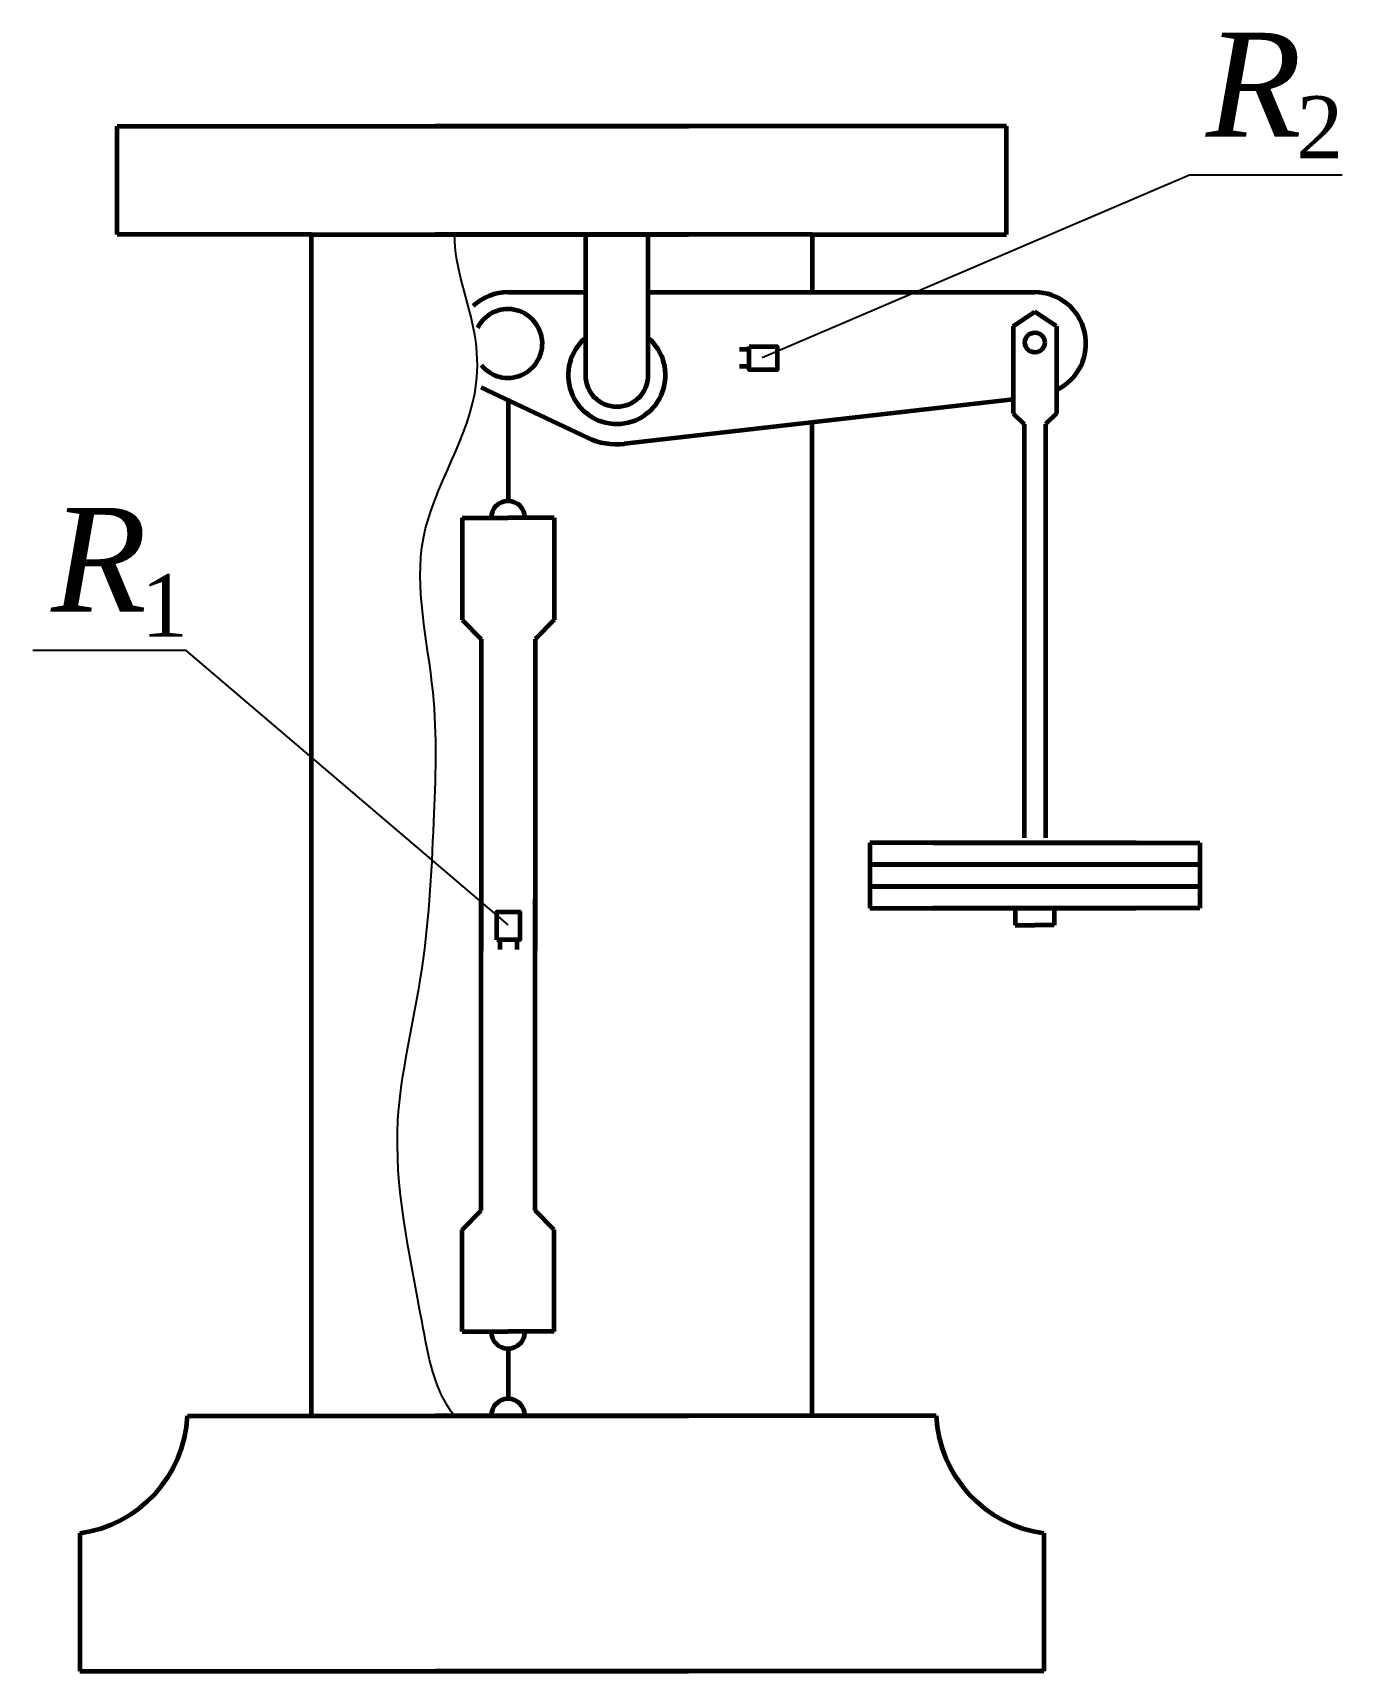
# Paper-space layout 'Чертёж' of a CAD drawing. Header units: millimetres. Extents: x 114.3 to 177.4, y 150.6 to 229.4.
import ezdxf

# ---------------------------------------------------------------- set-up
doc = ezdxf.new("R2010")
doc.units = ezdxf.units.MM
doc.linetypes.add('GOST2.303 5', pattern=[24, 20, -1.5, 1, -1.5])
for name, color, linetype, lineweight in [('Выноски', 7, 'Continuous', 25), ('Основные', 7, 'Continuous', 60), ('Разрезные', 7, 'Continuous', 25), ('Текст', 7, 'GOST2.303 5', 35)]:
    doc.layers.add(name, color=color, linetype=linetype, lineweight=lineweight)
doc.styles.add('таймс3', font='times.ttf', dxfattribs={"height": 3})
doc.styles.add('таймс5', font='times.ttf', dxfattribs={"height": 5})

psp = doc.layouts.new('Чертёж')

# ---------------------------------------------------------------- linework, layer by layer
at = {"layer": 'Выноски'}
for p, q in [((149.422, 213.79), (170.004, 222.592)), ((170.004, 222.592), (177.351, 222.592)), ((121.691, 199.698), (114.302, 199.698)), ((137.186, 186.496), (121.691, 199.698))]:
    psp.add_line(p, q, dxfattribs=at)
at = {"layer": 'Основные'}
for p, q in [((118.372, 219.713), (118.372, 224.925)), ((118.372, 224.925), (145.871, 224.925)), ((161.18, 224.925), (133.681, 224.925)), ((161.18, 219.713), (161.18, 224.925)), ((127.719, 219.713), (118.372, 219.713)), ((127.719, 162.862), (127.719, 219.713)), ((127.719, 219.713), (145.871, 219.713)), ((151.833, 219.713), (133.681, 219.713)), ((140.912, 219.713), (140.912, 212.947)), ((143.938, 212.947), (143.938, 219.713)), ((151.833, 219.713), (161.18, 219.713)), ((151.833, 219.713), (151.833, 216.936)), ((137.186, 216.936), (140.912, 216.936)), ((143.938, 216.936), (162.548, 216.936)), ((161.505, 215.31), (161.504, 211.102)), ((161.505, 215.31), (162.548, 216.003)), ((163.59, 215.31), (162.548, 216.003)), ((163.59, 215.31), (163.592, 211.102)), ((148.797, 214.177), (148.334, 214.177)), ((148.797, 213.358), (148.334, 213.358)), ((136.149, 212.239), (141.006, 209.944)), ((137.186, 211.749), (137.186, 206.891)), ((161.504, 211.779), (142.801, 209.647)), ((151.833, 162.862), (151.836, 210.677)), ((161.504, 211.102), (162.036, 210.582)), ((162.036, 210.582), (162.036, 208.137)), ((163.592, 211.102), (163.06, 210.582)), ((163.06, 210.582), (163.06, 208.137)), ((162.036, 208.137), (162.036, 190.681)), ((163.06, 208.137), (163.06, 190.681)), ((134.97, 206.074), (134.97, 201.166)), ((134.97, 206.074), (137.186, 206.074)), ((139.402, 206.074), (137.186, 206.074)), ((139.402, 206.074), (139.402, 201.166)), ((134.97, 201.166), (135.887, 200.248)), ((139.402, 201.166), (138.485, 200.248)), ((135.887, 200.248), (135.887, 185.257)), ((138.485, 200.248), (138.485, 185.257)), ((167.436, 190.443), (154.606, 190.443)), ((154.606, 190.443), (154.606, 189.392)), ((157.66, 190.443), (170.489, 190.443)), ((170.489, 190.443), (170.489, 189.392)), ((154.606, 189.392), (167.436, 189.392)), ((167.436, 189.392), (154.606, 189.392)), ((154.606, 189.392), (154.606, 188.342)), ((170.489, 189.392), (157.66, 189.392)), ((157.66, 189.392), (170.489, 189.392)), ((170.489, 189.392), (170.489, 188.342)), ((135.887, 172.744), (135.887, 187.736)), ((138.485, 172.744), (138.485, 187.736)), ((154.606, 188.342), (167.436, 188.342)), ((167.436, 188.342), (154.606, 188.342)), ((154.606, 188.342), (154.606, 187.291)), ((170.489, 188.342), (157.66, 188.342)), ((157.66, 188.342), (170.489, 188.342)), ((170.489, 188.342), (170.489, 187.291)), ((154.606, 187.291), (167.436, 187.291)), ((170.489, 187.291), (157.66, 187.291)), ((161.609, 187.291), (161.609, 186.483)), ((163.487, 187.291), (163.487, 186.483)), ((161.609, 186.483), (162.548, 186.483)), ((163.487, 186.483), (162.548, 186.483)), ((136.79, 185.769), (136.79, 185.306)), ((137.609, 185.769), (137.609, 185.306)), ((134.97, 171.826), (135.887, 172.744)), ((139.402, 171.826), (138.485, 172.744)), ((134.97, 166.919), (134.97, 171.826)), ((139.402, 166.919), (139.402, 171.826)), ((134.97, 166.919), (137.186, 166.919)), ((139.402, 166.919), (137.186, 166.919)), ((137.186, 166.102), (137.186, 163.679)), ((121.758, 162.862), (145.871, 162.862)), ((157.794, 162.862), (133.681, 162.862)), ((116.562, 157.215), (116.562, 150.578)), ((162.99, 157.215), (162.99, 150.578)), ((116.562, 150.578), (145.871, 150.578)), ((162.99, 150.578), (133.681, 150.578))]:
    psp.add_line(p, q, dxfattribs=at)
for points in [[(148.797, 214.329), (150.149, 214.329), (150.149, 213.206), (148.797, 213.206)], [(136.639, 185.769), (136.639, 187.121), (137.761, 187.121), (137.761, 185.769)]]:
    psp.add_lwpolyline(points, close=True, dxfattribs=at)
psp.add_circle((162.548, 214.519), 0.476, dxfattribs=at)
for centre, radius, start, end in [((137.186, 214.473), 2.463, 90, 132.79913), ((162.548, 214.473), 2.463, 295.07084, 90), ((137.186, 214.473), 1.653, 219.17498, 152.86442), ((142.425, 212.947), 2.344, 130.18726, 49.81274), ((142.425, 212.947), 1.513, 180, 0), ((137.186, 214.473), 2.463, 238.45628, 245.11026), ((142.425, 212.947), 3.322, 244.70485, 276.50256), ((137.186, 206.074), 0.817, 0, 180), ((137.186, 166.919), 0.817, 180, 0), ((137.186, 162.862), 0.817, 0, 180), ((115.735, 163.19), 6.032, 277.8778, 356.87849), ((163.817, 163.19), 6.032, 183.12151, 262.1222)]:
    psp.add_arc(centre, radius, start, end, dxfattribs=at)
at = {"layer": 'Разрезные', "start_tangent": (-0.624171, 0.781288), "end_tangent": (0, 1)}
psp.add_spline([(134.61, 162.862), (133.044, 167.383), (131.887, 177.094), (132.979, 183.943), (133.615, 191.443), (133.573, 197.689), (133.114, 205.108), (135.657, 212.542), (135.586, 214.888), (134.61, 219.713)], degree=3, dxfattribs=at)

# ---------------------------------------------------------------- texts
at = {"layer": 'Текст', "width": 4.99295, "attachment_point": 1}
for s, insert, char_height, style in [('{\\fTimes New Roman|b0|i1|c204|p18;R}', (170.786, 229.424), 5, 'таймс5'), ('2', (175.139, 226.374), 3, 'таймс3'), ('{\\fTimes New Roman|b0|i1|c204|p18;R}', (115.184, 206.563), 5, 'таймс5'), ('1', (119.512, 203.365), 3, 'таймс3')]:
    psp.add_mtext(s, dxfattribs=dict(at, insert=insert, char_height=char_height, style=style))

doc.saveas('drawing.dxf')
